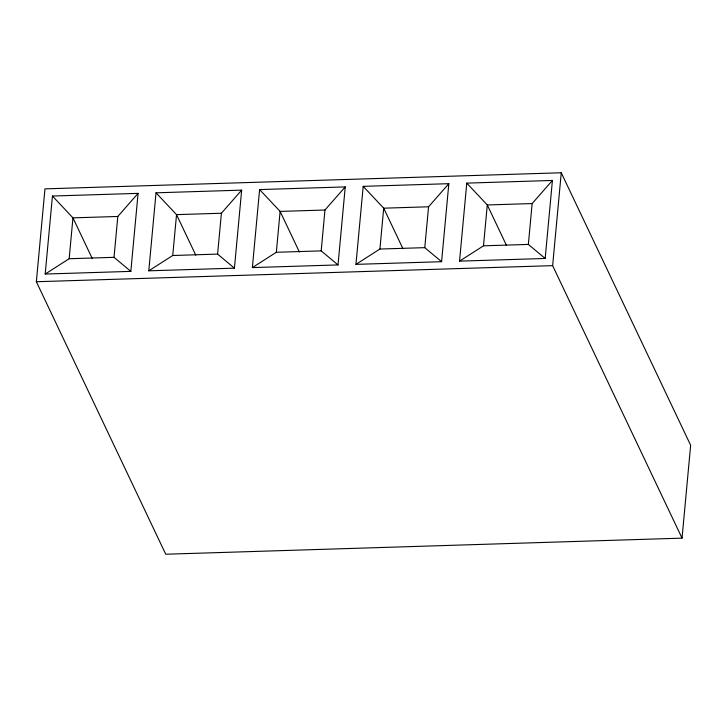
<?xml version="1.0" encoding="UTF-8"?>
<svg xmlns="http://www.w3.org/2000/svg" width="727" height="727" viewBox="0 0 727 727"><rect width="100%" height="100%" fill="white"/><g stroke="black" fill="none" stroke-linecap="round" stroke-linejoin="round"><path stroke-width="1.09" d="M36.35 281.731L44.965 188.866L561.262 172.772L690.65 445.269L682.035 538.134L165.738 554.228L36.35 281.731L552.638 265.646L682.035 538.134M45.192 274.043L52.435 196.036L138.075 193.364L130.833 271.38L45.192 274.043L69.156 258.73L114.021 257.331L130.833 271.38M69.156 258.73L72.954 217.864L52.435 196.036M114.021 257.331L117.81 216.473L138.075 193.364M148.781 270.817L156.023 192.809L241.664 190.138L234.421 268.154L148.781 270.817L172.744 255.504L217.6 254.105L234.421 268.154M172.744 255.504L176.534 214.638L156.023 192.809M217.6 254.105L221.399 213.238L241.664 190.138M252.369 267.591L259.603 189.583L345.243 186.912L338.01 264.919L252.369 267.591L276.324 252.278L321.189 250.879L338.01 264.919M276.324 252.278L280.122 211.412L259.603 189.583M321.189 250.879L324.978 210.012L345.243 186.912M355.948 264.364L363.191 186.357L448.832 183.686L441.589 261.693L355.948 264.364L379.912 249.043L424.768 247.653L441.589 261.693M379.912 249.043L383.702 208.186L363.191 186.357M424.768 247.653L428.567 206.786L448.832 183.686M459.537 261.138L466.77 183.122L552.411 180.46L545.177 258.467L459.537 261.138L483.5 245.817L528.356 244.417L545.177 258.467M483.5 245.817L487.29 204.959L466.77 183.122M528.356 244.417L532.146 203.56L552.411 180.46M552.638 265.646L561.262 172.772M117.81 216.473L72.954 217.864L92.193 258.394M221.399 213.238L176.534 214.638L195.781 255.168M324.978 210.012L280.122 211.412L299.36 251.942M428.567 206.786L383.702 208.186L402.949 248.716M532.146 203.56L487.29 204.959L506.528 245.481"/></g></svg>
